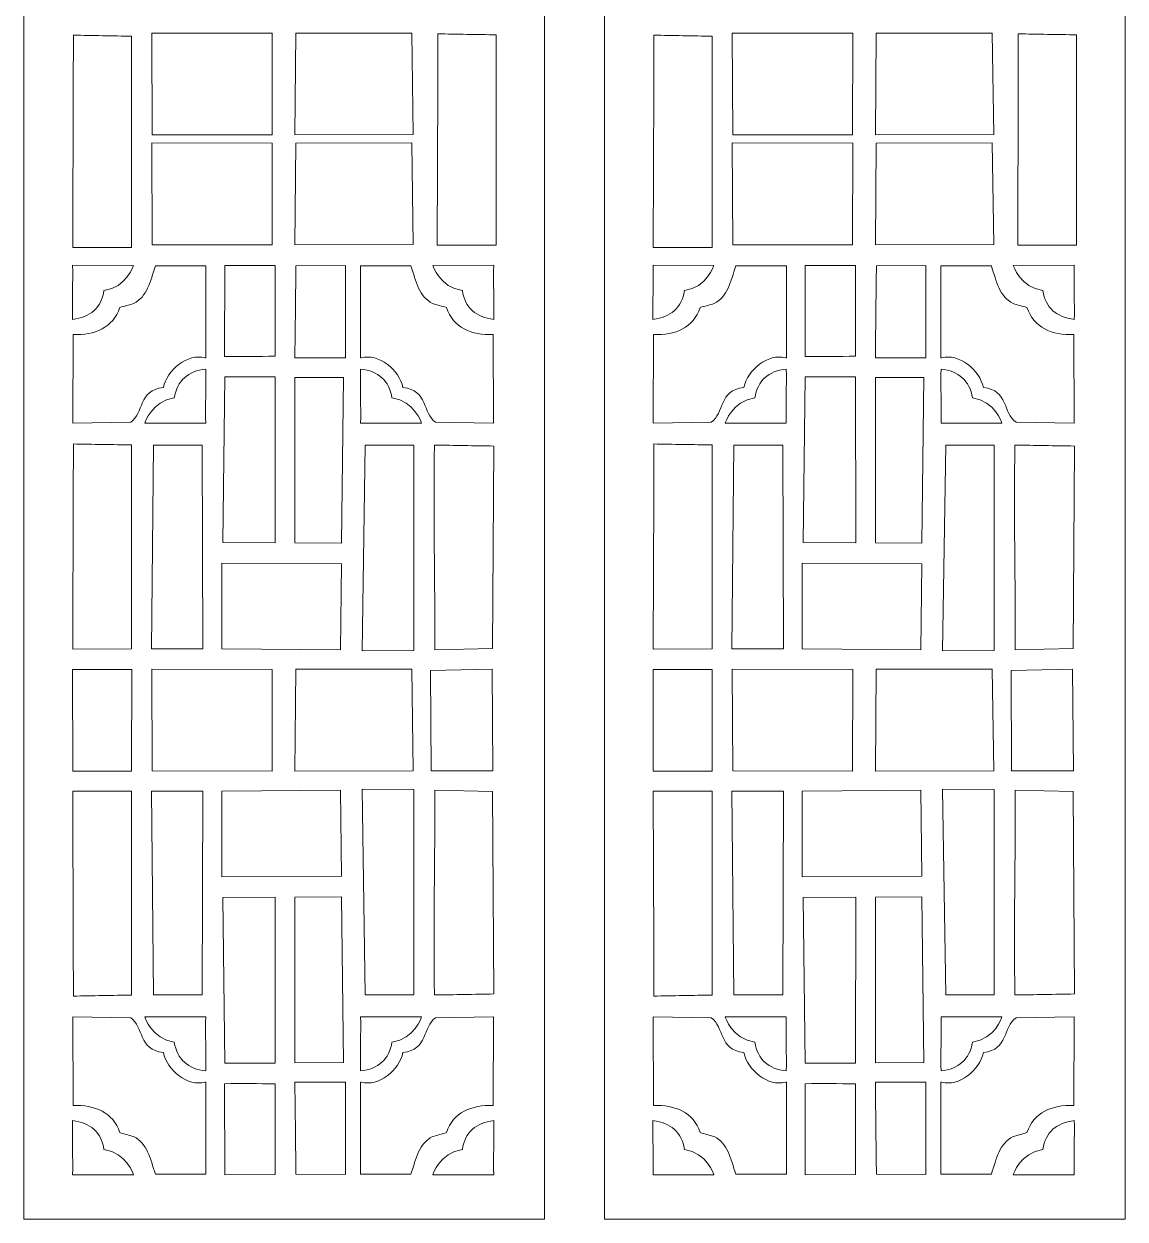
# Model space of a CAD drawing. Header units: centimetres. Extents: x -17.7 to -8, y -9.5 to 9.5.
# Drawn here: x -17.67 to -7.98, y -9.5 to 1.02 of the extents above; entities that cross this region are included whole.
import ezdxf

# ---------------------------------------------------------------- set-up
doc = ezdxf.new("R2010")
doc.units = ezdxf.units.CM
doc.header["$MEASUREMENT"] = 0
doc.layers.add('layer 1', color=7, linetype='Continuous')

msp = doc.modelspace()

# ---------------------------------------------------------------- linework, layer by layer
at = {"layer": 'layer 1', "color": 250, "lineweight": 20}
for points in [[(-17.67223, 9.5), (-17.67223, 9.5), (-13.08766, 9.5), (-13.08766, 9.5), (-13.08766, 9.5), (-13.08766, 9.5), (-13.08766, -9.5), (-13.08766, -9.5), (-13.08766, -9.5), (-13.08766, -9.5), (-17.67223, -9.5), (-17.67223, -9.5), (-17.67223, -9.5), (-17.67223, -9.5), (-17.67223, 9.5), (-17.67223, 9.5)], [(-12.56172, 9.5), (-12.56172, 9.5), (-7.97715, 9.5), (-7.97715, 9.5), (-7.97715, 9.5), (-7.97715, 9.5), (-7.97715, -9.5), (-7.97715, -9.5), (-7.97715, -9.5), (-7.97715, -9.5), (-12.56172, -9.5), (-12.56172, -9.5), (-12.56172, -9.5), (-12.56172, -9.5), (-12.56172, 9.5), (-12.56172, 9.5)]]:
    msp.add_open_spline(points, degree=3, knots=[0, 0, 0, 0, 0.2, 0.2, 0.2, 0.2, 0.4, 0.4, 0.4, 0.4, 0.6, 0.6, 0.6, 0.6, 1, 1, 1, 1], dxfattribs=at)
at = {"layer": 'layer 1', "color": 7, "lineweight": 9}
for points, knots in [([(-17.24194, -0.94616), (-17.24194, -0.94616), (-17.23759, 0.46164), (-17.23759, 0.46164), (-17.23759, 0.46164), (-17.23759, 0.46164), (-17.23673, 0.92267), (-17.23673, 0.92267), (-17.23673, 0.92267), (-17.07409, 0.91966), (-16.88614, 0.91661), (-16.72349, 0.91361), (-16.72349, 0.91361), (-16.72349, 0.91361), (-16.72349, -0.94577), (-16.72349, -0.94577), (-16.72349, -0.94577), (-16.72349, -0.94577), (-17.24194, -0.94616), (-17.24194, -0.94616)], [0, 0, 0, 0, 0.16666667, 0.16666667, 0.16666667, 0.16666667, 0.33333333, 0.33333333, 0.33333333, 0.33333333, 0.5, 0.5, 0.5, 0.5, 0.66666667, 0.66666667, 0.66666667, 0.66666667, 1, 1, 1, 1]), ([(-16.54615, 0.94173), (-16.54615, 0.94173), (-16.54197, 0.04614), (-16.54197, 0.04614), (-16.54197, 0.04614), (-16.54197, 0.04614), (-15.48734, 0.04538), (-15.48734, 0.04538), (-15.48734, 0.04538), (-15.48734, 0.04538), (-15.48616, 0.94047), (-15.48616, 0.94047), (-15.48616, 0.94047), (-15.48616, 0.94047), (-16.54615, 0.94173), (-16.54615, 0.94173)], [0, 0, 0, 0, 0.2, 0.2, 0.2, 0.2, 0.4, 0.4, 0.4, 0.4, 0.6, 0.6, 0.6, 0.6, 1, 1, 1, 1]), ([(-15.27891, 0.94093), (-15.27891, 0.94093), (-15.28568, 0.0454), (-15.28568, 0.0454), (-15.28568, 0.0454), (-15.28568, 0.0454), (-14.24364, 0.04739), (-14.24364, 0.04739), (-14.24364, 0.04739), (-14.24364, 0.04739), (-14.25692, 0.94175), (-14.25692, 0.94175), (-14.25692, 0.94175), (-14.25692, 0.94175), (-15.27891, 0.94093), (-15.27891, 0.94093)], [0, 0, 0, 0, 0.2, 0.2, 0.2, 0.2, 0.4, 0.4, 0.4, 0.4, 0.6, 0.6, 0.6, 0.6, 1, 1, 1, 1]), ([(-14.03299, -0.92557), (-14.03299, -0.92557), (-14.02864, 0.4757), (-14.02864, 0.4757), (-14.02864, 0.4757), (-14.02864, 0.4757), (-14.02778, 0.93459), (-14.02778, 0.93459), (-14.02778, 0.93459), (-13.86514, 0.93159), (-13.67719, 0.92856), (-13.51454, 0.92557), (-13.51454, 0.92557), (-13.51454, 0.92557), (-13.51454, -0.92519), (-13.51454, -0.92519), (-13.51454, -0.92519), (-13.51454, -0.92519), (-14.03299, -0.92557), (-14.03299, -0.92557)], [0, 0, 0, 0, 0.16666667, 0.16666667, 0.16666667, 0.16666667, 0.33333333, 0.33333333, 0.33333333, 0.33333333, 0.5, 0.5, 0.5, 0.5, 0.66666667, 0.66666667, 0.66666667, 0.66666667, 1, 1, 1, 1]), ([(-16.54615, -0.02646), (-16.54615, -0.02646), (-16.54197, -0.92205), (-16.54197, -0.92205), (-16.54197, -0.92205), (-16.54197, -0.92205), (-15.48734, -0.92281), (-15.48734, -0.92281), (-15.48734, -0.92281), (-15.48734, -0.92281), (-15.48616, -0.02771), (-15.48616, -0.02771), (-15.48616, -0.02771), (-15.48616, -0.02771), (-16.54615, -0.02646), (-16.54615, -0.02646)], [0, 0, 0, 0, 0.2, 0.2, 0.2, 0.2, 0.4, 0.4, 0.4, 0.4, 0.6, 0.6, 0.6, 0.6, 1, 1, 1, 1]), ([(-15.27891, -0.02726), (-15.27891, -0.02726), (-15.28568, -0.92279), (-15.28568, -0.92279), (-15.28568, -0.92279), (-15.28568, -0.92279), (-14.24364, -0.92079), (-14.24364, -0.92079), (-14.24364, -0.92079), (-14.24364, -0.92079), (-14.25692, -0.02643), (-14.25692, -0.02643), (-14.25692, -0.02643), (-14.25692, -0.02643), (-15.27891, -0.02726), (-15.27891, -0.02726)], [0, 0, 0, 0, 0.2, 0.2, 0.2, 0.2, 0.4, 0.4, 0.4, 0.4, 0.6, 0.6, 0.6, 0.6, 1, 1, 1, 1]), ([(-17.24412, -1.57975), (-17.24851, -1.45569), (-17.23926, -1.22704), (-17.24371, -1.10223), (-17.24371, -1.10223), (-17.24371, -1.10223), (-16.70725, -1.10347), (-16.70725, -1.10347), (-16.70725, -1.10347), (-16.70725, -1.10347), (-16.76883, -1.29829), (-16.96748, -1.32643), (-16.96748, -1.32643), (-16.99062, -1.47741), (-17.08953, -1.56221), (-17.24412, -1.57975)], [0, 0, 0, 0, 0.2, 0.2, 0.2, 0.2, 0.4, 0.4, 0.4, 0.4, 0.6, 0.6, 0.6, 0.6, 1, 1, 1, 1]), ([(-17.24237, -2.49416), (-17.24237, -2.49416), (-17.23949, -1.71332), (-17.23949, -1.71332), (-17.23949, -1.71332), (-17.04856, -1.71927), (-16.88758, -1.65323), (-16.82806, -1.47456), (-16.82806, -1.47456), (-16.7874, -1.46293), (-16.74672, -1.45132), (-16.70606, -1.43971), (-16.70606, -1.43971), (-16.58644, -1.38153), (-16.56062, -1.24478), (-16.51436, -1.10859), (-16.51436, -1.10859), (-16.36623, -1.10859), (-16.21808, -1.10859), (-16.06997, -1.10859), (-16.06997, -1.10859), (-16.06997, -1.37869), (-16.06997, -1.64886), (-16.06997, -1.91895), (-16.06997, -1.91895), (-16.07288, -1.91895), (-16.07578, -1.91895), (-16.07868, -1.91895), (-16.07868, -1.91895), (-16.22743, -1.8744), (-16.41326, -2.02282), (-16.44465, -2.18036), (-16.44465, -2.18036), (-16.667, -2.19979), (-16.61419, -2.40557), (-16.7322, -2.48535), (-16.7322, -2.48535), (-16.7322, -2.48535), (-17.24237, -2.49416), (-17.24237, -2.49416)], [0, 0, 0, 0, 0.09090909, 0.09090909, 0.09090909, 0.09090909, 0.18181818, 0.18181818, 0.18181818, 0.18181818, 0.27272727, 0.27272727, 0.27272727, 0.27272727, 0.36363636, 0.36363636, 0.36363636, 0.36363636, 0.45454545, 0.45454545, 0.45454545, 0.45454545, 0.54545455, 0.54545455, 0.54545455, 0.54545455, 0.63636364, 0.63636364, 0.63636364, 0.63636364, 0.72727273, 0.72727273, 0.72727273, 0.72727273, 0.81818182, 0.81818182, 0.81818182, 0.81818182, 1, 1, 1, 1]), ([(-15.90564, -1.90464), (-15.90564, -1.90464), (-15.90443, -1.10365), (-15.90443, -1.10365), (-15.90443, -1.10365), (-15.90443, -1.10365), (-15.46004, -1.10427), (-15.46004, -1.10427), (-15.46004, -1.10427), (-15.46004, -1.10427), (-15.46004, -1.90415), (-15.46004, -1.90415), (-15.46004, -1.90415), (-15.61043, -1.90415), (-15.75523, -1.90973), (-15.90564, -1.90464)], [0, 0, 0, 0, 0.2, 0.2, 0.2, 0.2, 0.4, 0.4, 0.4, 0.4, 0.6, 0.6, 0.6, 0.6, 1, 1, 1, 1]), ([(-15.28576, -1.91895), (-15.28576, -1.88992), (-15.28576, -1.86087), (-15.28576, -1.83183), (-15.28576, -1.83183), (-15.28286, -1.59076), (-15.27996, -1.34964), (-15.27703, -1.10859), (-15.27703, -1.10859), (-15.27703, -1.10859), (-14.84135, -1.10429), (-14.84135, -1.10429), (-14.84135, -1.10429), (-14.84135, -1.36568), (-14.84135, -1.65757), (-14.84135, -1.91895), (-14.84135, -1.91895), (-14.84135, -1.91895), (-15.28576, -1.91895), (-15.28576, -1.91895)], [0, 0, 0, 0, 0.16666667, 0.16666667, 0.16666667, 0.16666667, 0.33333333, 0.33333333, 0.33333333, 0.33333333, 0.5, 0.5, 0.5, 0.5, 0.66666667, 0.66666667, 0.66666667, 0.66666667, 1, 1, 1, 1]), ([(-13.53725, -2.49416), (-13.53725, -2.49416), (-13.54014, -1.71332), (-13.54014, -1.71332), (-13.54014, -1.71332), (-13.73107, -1.71927), (-13.89204, -1.65323), (-13.95156, -1.47456), (-13.95156, -1.47456), (-13.99222, -1.46293), (-14.03291, -1.45132), (-14.07357, -1.43971), (-14.07357, -1.43971), (-14.19318, -1.38153), (-14.219, -1.24478), (-14.26526, -1.10859), (-14.26526, -1.10859), (-14.41339, -1.10859), (-14.56154, -1.10859), (-14.70965, -1.10859), (-14.70965, -1.10859), (-14.70965, -1.37869), (-14.70965, -1.64886), (-14.70965, -1.91895), (-14.70965, -1.91895), (-14.70675, -1.91895), (-14.70384, -1.91895), (-14.70094, -1.91895), (-14.70094, -1.91895), (-14.55219, -1.8744), (-14.36637, -2.02282), (-14.33497, -2.18036), (-14.33497, -2.18036), (-14.11262, -2.19979), (-14.16543, -2.40557), (-14.04742, -2.48535), (-14.04742, -2.48535), (-14.04742, -2.48535), (-13.53725, -2.49416), (-13.53725, -2.49416)], [0, 0, 0, 0, 0.09090909, 0.09090909, 0.09090909, 0.09090909, 0.18181818, 0.18181818, 0.18181818, 0.18181818, 0.27272727, 0.27272727, 0.27272727, 0.27272727, 0.36363636, 0.36363636, 0.36363636, 0.36363636, 0.45454545, 0.45454545, 0.45454545, 0.45454545, 0.54545455, 0.54545455, 0.54545455, 0.54545455, 0.63636364, 0.63636364, 0.63636364, 0.63636364, 0.72727273, 0.72727273, 0.72727273, 0.72727273, 0.81818182, 0.81818182, 0.81818182, 0.81818182, 1, 1, 1, 1]), ([(-13.5355, -1.57975), (-13.53112, -1.45569), (-13.54036, -1.22704), (-13.53592, -1.10223), (-13.53592, -1.10223), (-13.53592, -1.10223), (-14.07237, -1.10347), (-14.07237, -1.10347), (-14.07237, -1.10347), (-14.07237, -1.10347), (-14.0108, -1.29829), (-13.81214, -1.32643), (-13.81214, -1.32643), (-13.789, -1.47741), (-13.6901, -1.56221), (-13.5355, -1.57975)], [0, 0, 0, 0, 0.2, 0.2, 0.2, 0.2, 0.4, 0.4, 0.4, 0.4, 0.6, 0.6, 0.6, 0.6, 1, 1, 1, 1]), ([(-16.07119, -2.01664), (-16.0668, -2.14071), (-16.07605, -2.36935), (-16.0716, -2.49416), (-16.0716, -2.49416), (-16.0716, -2.49416), (-16.60806, -2.49292), (-16.60806, -2.49292), (-16.60806, -2.49292), (-16.60806, -2.49292), (-16.54648, -2.2981), (-16.34783, -2.26996), (-16.34783, -2.26996), (-16.32469, -2.11898), (-16.22578, -2.03418), (-16.07119, -2.01664)], [0, 0, 0, 0, 0.2, 0.2, 0.2, 0.2, 0.4, 0.4, 0.4, 0.4, 0.6, 0.6, 0.6, 0.6, 1, 1, 1, 1]), ([(-15.45975, -3.54607), (-15.45975, -3.54607), (-15.92182, -3.54364), (-15.92182, -3.54364), (-15.92182, -3.54364), (-15.92182, -3.54364), (-15.90463, -2.08446), (-15.90463, -2.08446), (-15.90463, -2.08446), (-15.90463, -2.08446), (-15.46004, -2.08452), (-15.46004, -2.08452), (-15.46004, -2.08452), (-15.46004, -2.08452), (-15.45975, -3.54607), (-15.45975, -3.54607)], [0, 0, 0, 0, 0.2, 0.2, 0.2, 0.2, 0.4, 0.4, 0.4, 0.4, 0.6, 0.6, 0.6, 0.6, 1, 1, 1, 1]), ([(-14.87621, -3.54842), (-14.87621, -3.54842), (-15.28588, -3.54601), (-15.28588, -3.54601), (-15.28588, -3.54601), (-15.28588, -3.54601), (-15.28636, -2.08965), (-15.28636, -2.08965), (-15.28636, -2.08965), (-15.28636, -2.08965), (-14.85867, -2.09084), (-14.85867, -2.09084), (-14.85867, -2.09084), (-14.85867, -2.09084), (-14.87621, -3.54842), (-14.87621, -3.54842)], [0, 0, 0, 0, 0.2, 0.2, 0.2, 0.2, 0.4, 0.4, 0.4, 0.4, 0.6, 0.6, 0.6, 0.6, 1, 1, 1, 1]), ([(-14.70844, -2.01664), (-14.71282, -2.14071), (-14.70358, -2.36935), (-14.70802, -2.49416), (-14.70802, -2.49416), (-14.70802, -2.49416), (-14.17157, -2.49292), (-14.17157, -2.49292), (-14.17157, -2.49292), (-14.17157, -2.49292), (-14.23314, -2.2981), (-14.4318, -2.26996), (-14.4318, -2.26996), (-14.45494, -2.11898), (-14.55384, -2.03418), (-14.70844, -2.01664)], [0, 0, 0, 0, 0.2, 0.2, 0.2, 0.2, 0.4, 0.4, 0.4, 0.4, 0.6, 0.6, 0.6, 0.6, 1, 1, 1, 1]), ([(-17.24194, -4.48115), (-17.24194, -4.48115), (-17.23759, -3.12145), (-17.23759, -3.12145), (-17.23759, -3.12145), (-17.23759, -3.12145), (-17.23673, -2.67617), (-17.23673, -2.67617), (-17.23673, -2.67617), (-17.07409, -2.67908), (-16.88614, -2.68202), (-16.72349, -2.68492), (-16.72349, -2.68492), (-16.72349, -2.68492), (-16.72349, -4.48078), (-16.72349, -4.48078), (-16.72349, -4.48078), (-16.72349, -4.48078), (-17.24194, -4.48115), (-17.24194, -4.48115)], [0, 0, 0, 0, 0.16666667, 0.16666667, 0.16666667, 0.16666667, 0.33333333, 0.33333333, 0.33333333, 0.33333333, 0.5, 0.5, 0.5, 0.5, 0.66666667, 0.66666667, 0.66666667, 0.66666667, 1, 1, 1, 1]), ([(-16.54922, -4.47877), (-16.54922, -4.47877), (-16.53135, -2.68618), (-16.53135, -2.68618), (-16.53135, -2.68618), (-16.53135, -2.68618), (-16.1024, -2.68651), (-16.1024, -2.68651), (-16.1024, -2.68651), (-16.1024, -2.68651), (-16.0961, -4.47899), (-16.0961, -4.47899), (-16.0961, -4.47899), (-16.0961, -4.47899), (-16.54922, -4.47877), (-16.54922, -4.47877)], [0, 0, 0, 0, 0.2, 0.2, 0.2, 0.2, 0.4, 0.4, 0.4, 0.4, 0.6, 0.6, 0.6, 0.6, 1, 1, 1, 1]), ([(-14.69402, -4.49806), (-14.69402, -4.49806), (-14.66722, -2.68653), (-14.66722, -2.68653), (-14.66722, -2.68653), (-14.66722, -2.68653), (-14.2401, -2.68777), (-14.2401, -2.68777), (-14.2401, -2.68777), (-14.2401, -2.68777), (-14.2401, -4.49542), (-14.2401, -4.49542), (-14.2401, -4.49542), (-14.2401, -4.49542), (-14.69402, -4.49806), (-14.69402, -4.49806)], [0, 0, 0, 0, 0.2, 0.2, 0.2, 0.2, 0.4, 0.4, 0.4, 0.4, 0.6, 0.6, 0.6, 0.6, 1, 1, 1, 1]), ([(-14.05545, -4.48912), (-14.05162, -3.88779), (-14.06867, -3.287), (-14.05712, -2.68577), (-14.05712, -2.68577), (-13.88286, -2.68867), (-13.70857, -2.69157), (-13.53429, -2.69448), (-13.53429, -2.69448), (-13.53429, -2.69448), (-13.54559, -4.47693), (-13.54559, -4.47693), (-13.54559, -4.47693), (-13.54559, -4.47693), (-14.05545, -4.48912), (-14.05545, -4.48912)], [0, 0, 0, 0, 0.2, 0.2, 0.2, 0.2, 0.4, 0.4, 0.4, 0.4, 0.6, 0.6, 0.6, 0.6, 1, 1, 1, 1]), ([(-15.93055, -4.48078), (-15.93055, -4.48078), (-15.92973, -3.72476), (-15.92973, -3.72476), (-15.92973, -3.72476), (-15.92973, -3.72476), (-14.87621, -3.73141), (-14.87621, -3.73141), (-14.87621, -3.73141), (-14.87621, -3.73141), (-14.88481, -4.48871), (-14.88481, -4.48871), (-14.88481, -4.48871), (-14.88481, -4.48871), (-15.93055, -4.48078), (-15.93055, -4.48078)], [0, 0, 0, 0, 0.2, 0.2, 0.2, 0.2, 0.4, 0.4, 0.4, 0.4, 0.6, 0.6, 0.6, 0.6, 1, 1, 1, 1]), ([(-16.72374, -5.55761), (-16.72374, -5.55761), (-16.72284, -4.66014), (-16.72284, -4.66014), (-16.72284, -4.66014), (-16.72284, -4.66014), (-17.24303, -4.66014), (-17.24303, -4.66014), (-17.24303, -4.66014), (-17.24303, -4.66014), (-17.24149, -5.55765), (-17.24149, -5.55765), (-17.24149, -5.55765), (-17.24149, -5.55765), (-16.72374, -5.55761), (-16.72374, -5.55761)], [0, 0, 0, 0, 0.2, 0.2, 0.2, 0.2, 0.4, 0.4, 0.4, 0.4, 0.6, 0.6, 0.6, 0.6, 1, 1, 1, 1]), ([(-16.54615, -4.6593), (-16.54615, -4.6593), (-16.54197, -5.55489), (-16.54197, -5.55489), (-16.54197, -5.55489), (-16.54197, -5.55489), (-15.48734, -5.55565), (-15.48734, -5.55565), (-15.48734, -5.55565), (-15.48734, -5.55565), (-15.48616, -4.66056), (-15.48616, -4.66056), (-15.48616, -4.66056), (-15.48616, -4.66056), (-16.54615, -4.6593), (-16.54615, -4.6593)], [0, 0, 0, 0, 0.2, 0.2, 0.2, 0.2, 0.4, 0.4, 0.4, 0.4, 0.6, 0.6, 0.6, 0.6, 1, 1, 1, 1]), ([(-15.27891, -4.6601), (-15.27891, -4.6601), (-15.28568, -5.55563), (-15.28568, -5.55563), (-15.28568, -5.55563), (-15.28568, -5.55563), (-14.24364, -5.55364), (-14.24364, -5.55364), (-14.24364, -5.55364), (-14.24364, -5.55364), (-14.25692, -4.65928), (-14.25692, -4.65928), (-14.25692, -4.65928), (-14.25692, -4.65928), (-15.27891, -4.6601), (-15.27891, -4.6601)], [0, 0, 0, 0, 0.2, 0.2, 0.2, 0.2, 0.4, 0.4, 0.4, 0.4, 0.6, 0.6, 0.6, 0.6, 1, 1, 1, 1]), ([(-14.09177, -4.66941), (-14.09177, -4.66941), (-14.08753, -5.55318), (-14.08753, -5.55318), (-14.08753, -5.55318), (-14.08753, -5.55318), (-13.54308, -5.55436), (-13.54308, -5.55436), (-13.54308, -5.55436), (-13.54308, -5.55436), (-13.5502, -4.65926), (-13.5502, -4.65926), (-13.5502, -4.65926), (-13.5502, -4.65926), (-14.09177, -4.66941), (-14.09177, -4.66941)], [0, 0, 0, 0, 0.2, 0.2, 0.2, 0.2, 0.4, 0.4, 0.4, 0.4, 0.6, 0.6, 0.6, 0.6, 1, 1, 1, 1]), ([(-17.24194, -5.73156), (-17.24194, -5.73156), (-17.23759, -7.09126), (-17.23759, -7.09126), (-17.23759, -7.09126), (-17.23759, -7.09126), (-17.23673, -7.53654), (-17.23673, -7.53654), (-17.23673, -7.53654), (-17.07409, -7.53363), (-16.88614, -7.53069), (-16.72349, -7.52779), (-16.72349, -7.52779), (-16.72349, -7.52779), (-16.72349, -5.73193), (-16.72349, -5.73193), (-16.72349, -5.73193), (-16.72349, -5.73193), (-17.24194, -5.73156), (-17.24194, -5.73156)], [0, 0, 0, 0, 0.16666667, 0.16666667, 0.16666667, 0.16666667, 0.33333333, 0.33333333, 0.33333333, 0.33333333, 0.5, 0.5, 0.5, 0.5, 0.66666667, 0.66666667, 0.66666667, 0.66666667, 1, 1, 1, 1]), ([(-16.54922, -5.73395), (-16.54922, -5.73395), (-16.53135, -7.52653), (-16.53135, -7.52653), (-16.53135, -7.52653), (-16.53135, -7.52653), (-16.1024, -7.5262), (-16.1024, -7.5262), (-16.1024, -7.5262), (-16.1024, -7.5262), (-16.0961, -5.73372), (-16.0961, -5.73372), (-16.0961, -5.73372), (-16.0961, -5.73372), (-16.54922, -5.73395), (-16.54922, -5.73395)], [0, 0, 0, 0, 0.2, 0.2, 0.2, 0.2, 0.4, 0.4, 0.4, 0.4, 0.6, 0.6, 0.6, 0.6, 1, 1, 1, 1]), ([(-15.93055, -5.73193), (-15.93055, -5.73193), (-15.92973, -6.48795), (-15.92973, -6.48795), (-15.92973, -6.48795), (-15.92973, -6.48795), (-14.87621, -6.48131), (-14.87621, -6.48131), (-14.87621, -6.48131), (-14.87621, -6.48131), (-14.88481, -5.724), (-14.88481, -5.724), (-14.88481, -5.724), (-14.88481, -5.724), (-15.93055, -5.73193), (-15.93055, -5.73193)], [0, 0, 0, 0, 0.2, 0.2, 0.2, 0.2, 0.4, 0.4, 0.4, 0.4, 0.6, 0.6, 0.6, 0.6, 1, 1, 1, 1]), ([(-14.69402, -5.71465), (-14.69402, -5.71465), (-14.66722, -7.52618), (-14.66722, -7.52618), (-14.66722, -7.52618), (-14.66722, -7.52618), (-14.2401, -7.52494), (-14.2401, -7.52494), (-14.2401, -7.52494), (-14.2401, -7.52494), (-14.2401, -5.71729), (-14.2401, -5.71729), (-14.2401, -5.71729), (-14.2401, -5.71729), (-14.69402, -5.71465), (-14.69402, -5.71465)], [0, 0, 0, 0, 0.2, 0.2, 0.2, 0.2, 0.4, 0.4, 0.4, 0.4, 0.6, 0.6, 0.6, 0.6, 1, 1, 1, 1]), ([(-14.05545, -5.72359), (-14.05162, -6.32492), (-14.06867, -6.92571), (-14.05712, -7.52694), (-14.05712, -7.52694), (-13.88286, -7.52404), (-13.70857, -7.52114), (-13.53429, -7.51823), (-13.53429, -7.51823), (-13.53429, -7.51823), (-13.54559, -5.73578), (-13.54559, -5.73578), (-13.54559, -5.73578), (-13.54559, -5.73578), (-14.05545, -5.72359), (-14.05545, -5.72359)], [0, 0, 0, 0, 0.2, 0.2, 0.2, 0.2, 0.4, 0.4, 0.4, 0.4, 0.6, 0.6, 0.6, 0.6, 1, 1, 1, 1]), ([(-15.45975, -6.66664), (-15.45975, -6.66664), (-15.92182, -6.66907), (-15.92182, -6.66907), (-15.92182, -6.66907), (-15.92182, -6.66907), (-15.90463, -8.12825), (-15.90463, -8.12825), (-15.90463, -8.12825), (-15.90463, -8.12825), (-15.46004, -8.12819), (-15.46004, -8.12819), (-15.46004, -8.12819), (-15.46004, -8.12819), (-15.45975, -6.66664), (-15.45975, -6.66664)], [0, 0, 0, 0, 0.2, 0.2, 0.2, 0.2, 0.4, 0.4, 0.4, 0.4, 0.6, 0.6, 0.6, 0.6, 1, 1, 1, 1]), ([(-14.87621, -6.66429), (-14.87621, -6.66429), (-15.28588, -6.6667), (-15.28588, -6.6667), (-15.28588, -6.6667), (-15.28588, -6.6667), (-15.28636, -8.12306), (-15.28636, -8.12306), (-15.28636, -8.12306), (-15.28636, -8.12306), (-14.85867, -8.12187), (-14.85867, -8.12187), (-14.85867, -8.12187), (-14.85867, -8.12187), (-14.87621, -6.66429), (-14.87621, -6.66429)], [0, 0, 0, 0, 0.2, 0.2, 0.2, 0.2, 0.4, 0.4, 0.4, 0.4, 0.6, 0.6, 0.6, 0.6, 1, 1, 1, 1]), ([(-17.24237, -7.71855), (-17.24237, -7.71855), (-17.23949, -8.49939), (-17.23949, -8.49939), (-17.23949, -8.49939), (-17.04856, -8.49344), (-16.88758, -8.55948), (-16.82806, -8.73815), (-16.82806, -8.73815), (-16.7874, -8.74978), (-16.74672, -8.76139), (-16.70606, -8.773), (-16.70606, -8.773), (-16.58644, -8.83118), (-16.56062, -8.96793), (-16.51436, -9.10412), (-16.51436, -9.10412), (-16.36623, -9.10412), (-16.21808, -9.10412), (-16.06997, -9.10412), (-16.06997, -9.10412), (-16.06997, -8.83402), (-16.06997, -8.56385), (-16.06997, -8.29376), (-16.06997, -8.29376), (-16.07288, -8.29376), (-16.07578, -8.29376), (-16.07868, -8.29376), (-16.07868, -8.29376), (-16.22743, -8.33831), (-16.41326, -8.18989), (-16.44465, -8.03235), (-16.44465, -8.03235), (-16.667, -8.01292), (-16.61419, -7.80714), (-16.7322, -7.72736), (-16.7322, -7.72736), (-16.7322, -7.72736), (-17.24237, -7.71855), (-17.24237, -7.71855)], [0, 0, 0, 0, 0.09090909, 0.09090909, 0.09090909, 0.09090909, 0.18181818, 0.18181818, 0.18181818, 0.18181818, 0.27272727, 0.27272727, 0.27272727, 0.27272727, 0.36363636, 0.36363636, 0.36363636, 0.36363636, 0.45454545, 0.45454545, 0.45454545, 0.45454545, 0.54545455, 0.54545455, 0.54545455, 0.54545455, 0.63636364, 0.63636364, 0.63636364, 0.63636364, 0.72727273, 0.72727273, 0.72727273, 0.72727273, 0.81818182, 0.81818182, 0.81818182, 0.81818182, 1, 1, 1, 1]), ([(-16.07119, -8.19607), (-16.0668, -8.07201), (-16.07605, -7.84336), (-16.0716, -7.71855), (-16.0716, -7.71855), (-16.0716, -7.71855), (-16.60806, -7.71979), (-16.60806, -7.71979), (-16.60806, -7.71979), (-16.60806, -7.71979), (-16.54648, -7.91461), (-16.34783, -7.94275), (-16.34783, -7.94275), (-16.32469, -8.09373), (-16.22578, -8.17853), (-16.07119, -8.19607)], [0, 0, 0, 0, 0.2, 0.2, 0.2, 0.2, 0.4, 0.4, 0.4, 0.4, 0.6, 0.6, 0.6, 0.6, 1, 1, 1, 1]), ([(-14.70844, -8.19607), (-14.71282, -8.07201), (-14.70358, -7.84336), (-14.70802, -7.71855), (-14.70802, -7.71855), (-14.70802, -7.71855), (-14.17157, -7.71979), (-14.17157, -7.71979), (-14.17157, -7.71979), (-14.17157, -7.71979), (-14.23314, -7.91461), (-14.4318, -7.94275), (-14.4318, -7.94275), (-14.45494, -8.09373), (-14.55384, -8.17853), (-14.70844, -8.19607)], [0, 0, 0, 0, 0.2, 0.2, 0.2, 0.2, 0.4, 0.4, 0.4, 0.4, 0.6, 0.6, 0.6, 0.6, 1, 1, 1, 1]), ([(-13.53725, -7.71855), (-13.53725, -7.71855), (-13.54014, -8.49939), (-13.54014, -8.49939), (-13.54014, -8.49939), (-13.73107, -8.49344), (-13.89204, -8.55948), (-13.95156, -8.73815), (-13.95156, -8.73815), (-13.99222, -8.74978), (-14.03291, -8.76139), (-14.07357, -8.773), (-14.07357, -8.773), (-14.19318, -8.83118), (-14.219, -8.96793), (-14.26526, -9.10412), (-14.26526, -9.10412), (-14.41339, -9.10412), (-14.56154, -9.10412), (-14.70965, -9.10412), (-14.70965, -9.10412), (-14.70965, -8.83402), (-14.70965, -8.56385), (-14.70965, -8.29376), (-14.70965, -8.29376), (-14.70675, -8.29376), (-14.70384, -8.29376), (-14.70094, -8.29376), (-14.70094, -8.29376), (-14.55219, -8.33831), (-14.36637, -8.18989), (-14.33497, -8.03235), (-14.33497, -8.03235), (-14.11262, -8.01292), (-14.16543, -7.80714), (-14.04742, -7.72736), (-14.04742, -7.72736), (-14.04742, -7.72736), (-13.53725, -7.71855), (-13.53725, -7.71855)], [0, 0, 0, 0, 0.09090909, 0.09090909, 0.09090909, 0.09090909, 0.18181818, 0.18181818, 0.18181818, 0.18181818, 0.27272727, 0.27272727, 0.27272727, 0.27272727, 0.36363636, 0.36363636, 0.36363636, 0.36363636, 0.45454545, 0.45454545, 0.45454545, 0.45454545, 0.54545455, 0.54545455, 0.54545455, 0.54545455, 0.63636364, 0.63636364, 0.63636364, 0.63636364, 0.72727273, 0.72727273, 0.72727273, 0.72727273, 0.81818182, 0.81818182, 0.81818182, 0.81818182, 1, 1, 1, 1]), ([(-15.90564, -8.30807), (-15.90564, -8.30807), (-15.90443, -9.10906), (-15.90443, -9.10906), (-15.90443, -9.10906), (-15.90443, -9.10906), (-15.46004, -9.10844), (-15.46004, -9.10844), (-15.46004, -9.10844), (-15.46004, -9.10844), (-15.46004, -8.30856), (-15.46004, -8.30856), (-15.46004, -8.30856), (-15.61043, -8.30856), (-15.75523, -8.30298), (-15.90564, -8.30807)], [0, 0, 0, 0, 0.2, 0.2, 0.2, 0.2, 0.4, 0.4, 0.4, 0.4, 0.6, 0.6, 0.6, 0.6, 1, 1, 1, 1]), ([(-15.28576, -8.29376), (-15.28576, -8.32279), (-15.28576, -8.35184), (-15.28576, -8.38089), (-15.28576, -8.38089), (-15.28286, -8.62195), (-15.27996, -8.86307), (-15.27703, -9.10412), (-15.27703, -9.10412), (-15.27703, -9.10412), (-14.84135, -9.10842), (-14.84135, -9.10842), (-14.84135, -9.10842), (-14.84135, -8.84704), (-14.84135, -8.55514), (-14.84135, -8.29376), (-14.84135, -8.29376), (-14.84135, -8.29376), (-15.28576, -8.29376), (-15.28576, -8.29376)], [0, 0, 0, 0, 0.16666667, 0.16666667, 0.16666667, 0.16666667, 0.33333333, 0.33333333, 0.33333333, 0.33333333, 0.5, 0.5, 0.5, 0.5, 0.66666667, 0.66666667, 0.66666667, 0.66666667, 1, 1, 1, 1]), ([(-17.24412, -8.63296), (-17.24851, -8.75703), (-17.23926, -8.98567), (-17.24371, -9.11048), (-17.24371, -9.11048), (-17.24371, -9.11048), (-16.70725, -9.10924), (-16.70725, -9.10924), (-16.70725, -9.10924), (-16.70725, -9.10924), (-16.76883, -8.91442), (-16.96748, -8.88628), (-16.96748, -8.88628), (-16.99062, -8.73531), (-17.08953, -8.6505), (-17.24412, -8.63296)], [0, 0, 0, 0, 0.2, 0.2, 0.2, 0.2, 0.4, 0.4, 0.4, 0.4, 0.6, 0.6, 0.6, 0.6, 1, 1, 1, 1]), ([(-13.5355, -8.63296), (-13.53112, -8.75703), (-13.54036, -8.98567), (-13.53592, -9.11048), (-13.53592, -9.11048), (-13.53592, -9.11048), (-14.07237, -9.10924), (-14.07237, -9.10924), (-14.07237, -9.10924), (-14.07237, -9.10924), (-14.0108, -8.91442), (-13.81214, -8.88628), (-13.81214, -8.88628), (-13.789, -8.73531), (-13.6901, -8.6505), (-13.5355, -8.63296)], [0, 0, 0, 0, 0.2, 0.2, 0.2, 0.2, 0.4, 0.4, 0.4, 0.4, 0.6, 0.6, 0.6, 0.6, 1, 1, 1, 1])]:
    msp.add_open_spline(points, degree=3, knots=knots, dxfattribs=at)
at = {"layer": 'layer 1', "color": 250, "lineweight": 9}
for points, knots in [([(-12.13143, -0.94616), (-12.13143, -0.94616), (-12.12708, 0.46164), (-12.12708, 0.46164), (-12.12708, 0.46164), (-12.12708, 0.46164), (-12.12622, 0.92267), (-12.12622, 0.92267), (-12.12622, 0.92267), (-11.96358, 0.91966), (-11.77563, 0.91661), (-11.61298, 0.91361), (-11.61298, 0.91361), (-11.61298, 0.91361), (-11.61298, -0.94577), (-11.61298, -0.94577), (-11.61298, -0.94577), (-11.61298, -0.94577), (-12.13143, -0.94616), (-12.13143, -0.94616)], [0, 0, 0, 0, 0.16666667, 0.16666667, 0.16666667, 0.16666667, 0.33333333, 0.33333333, 0.33333333, 0.33333333, 0.5, 0.5, 0.5, 0.5, 0.66666667, 0.66666667, 0.66666667, 0.66666667, 1, 1, 1, 1]), ([(-11.43564, 0.94173), (-11.43564, 0.94173), (-11.43146, 0.04614), (-11.43146, 0.04614), (-11.43146, 0.04614), (-11.43146, 0.04614), (-10.37683, 0.04538), (-10.37683, 0.04538), (-10.37683, 0.04538), (-10.37683, 0.04538), (-10.37565, 0.94047), (-10.37565, 0.94047), (-10.37565, 0.94047), (-10.37565, 0.94047), (-11.43564, 0.94173), (-11.43564, 0.94173)], [0, 0, 0, 0, 0.2, 0.2, 0.2, 0.2, 0.4, 0.4, 0.4, 0.4, 0.6, 0.6, 0.6, 0.6, 1, 1, 1, 1]), ([(-10.1684, 0.94093), (-10.1684, 0.94093), (-10.17517, 0.0454), (-10.17517, 0.0454), (-10.17517, 0.0454), (-10.17517, 0.0454), (-9.13313, 0.04739), (-9.13313, 0.04739), (-9.13313, 0.04739), (-9.13313, 0.04739), (-9.14641, 0.94175), (-9.14641, 0.94175), (-9.14641, 0.94175), (-9.14641, 0.94175), (-10.1684, 0.94093), (-10.1684, 0.94093)], [0, 0, 0, 0, 0.2, 0.2, 0.2, 0.2, 0.4, 0.4, 0.4, 0.4, 0.6, 0.6, 0.6, 0.6, 1, 1, 1, 1]), ([(-8.92248, -0.92557), (-8.92248, -0.92557), (-8.91813, 0.4757), (-8.91813, 0.4757), (-8.91813, 0.4757), (-8.91813, 0.4757), (-8.91727, 0.93459), (-8.91727, 0.93459), (-8.91727, 0.93459), (-8.75463, 0.93159), (-8.56668, 0.92856), (-8.40403, 0.92557), (-8.40403, 0.92557), (-8.40403, 0.92557), (-8.40403, -0.92519), (-8.40403, -0.92519), (-8.40403, -0.92519), (-8.40403, -0.92519), (-8.92248, -0.92557), (-8.92248, -0.92557)], [0, 0, 0, 0, 0.16666667, 0.16666667, 0.16666667, 0.16666667, 0.33333333, 0.33333333, 0.33333333, 0.33333333, 0.5, 0.5, 0.5, 0.5, 0.66666667, 0.66666667, 0.66666667, 0.66666667, 1, 1, 1, 1]), ([(-11.43564, -0.02646), (-11.43564, -0.02646), (-11.43146, -0.92205), (-11.43146, -0.92205), (-11.43146, -0.92205), (-11.43146, -0.92205), (-10.37683, -0.92281), (-10.37683, -0.92281), (-10.37683, -0.92281), (-10.37683, -0.92281), (-10.37565, -0.02771), (-10.37565, -0.02771), (-10.37565, -0.02771), (-10.37565, -0.02771), (-11.43564, -0.02646), (-11.43564, -0.02646)], [0, 0, 0, 0, 0.2, 0.2, 0.2, 0.2, 0.4, 0.4, 0.4, 0.4, 0.6, 0.6, 0.6, 0.6, 1, 1, 1, 1]), ([(-10.1684, -0.02726), (-10.1684, -0.02726), (-10.17517, -0.92279), (-10.17517, -0.92279), (-10.17517, -0.92279), (-10.17517, -0.92279), (-9.13313, -0.92079), (-9.13313, -0.92079), (-9.13313, -0.92079), (-9.13313, -0.92079), (-9.14641, -0.02643), (-9.14641, -0.02643), (-9.14641, -0.02643), (-9.14641, -0.02643), (-10.1684, -0.02726), (-10.1684, -0.02726)], [0, 0, 0, 0, 0.2, 0.2, 0.2, 0.2, 0.4, 0.4, 0.4, 0.4, 0.6, 0.6, 0.6, 0.6, 1, 1, 1, 1]), ([(-12.13361, -1.57975), (-12.138, -1.45569), (-12.12875, -1.22704), (-12.1332, -1.10223), (-12.1332, -1.10223), (-12.1332, -1.10223), (-11.59674, -1.10347), (-11.59674, -1.10347), (-11.59674, -1.10347), (-11.59674, -1.10347), (-11.65832, -1.29829), (-11.85697, -1.32643), (-11.85697, -1.32643), (-11.88011, -1.47741), (-11.97902, -1.56221), (-12.13361, -1.57975)], [0, 0, 0, 0, 0.2, 0.2, 0.2, 0.2, 0.4, 0.4, 0.4, 0.4, 0.6, 0.6, 0.6, 0.6, 1, 1, 1, 1]), ([(-12.13186, -2.49416), (-12.13186, -2.49416), (-12.12898, -1.71332), (-12.12898, -1.71332), (-12.12898, -1.71332), (-11.93805, -1.71927), (-11.77707, -1.65323), (-11.71755, -1.47456), (-11.71755, -1.47456), (-11.67689, -1.46293), (-11.63621, -1.45132), (-11.59555, -1.43971), (-11.59555, -1.43971), (-11.47593, -1.38153), (-11.45011, -1.24478), (-11.40385, -1.10859), (-11.40385, -1.10859), (-11.25572, -1.10859), (-11.10757, -1.10859), (-10.95946, -1.10859), (-10.95946, -1.10859), (-10.95946, -1.37869), (-10.95946, -1.64886), (-10.95946, -1.91895), (-10.95946, -1.91895), (-10.96237, -1.91895), (-10.96527, -1.91895), (-10.96817, -1.91895), (-10.96817, -1.91895), (-11.11692, -1.8744), (-11.30275, -2.02282), (-11.33414, -2.18036), (-11.33414, -2.18036), (-11.55649, -2.19979), (-11.50368, -2.40557), (-11.62169, -2.48535), (-11.62169, -2.48535), (-11.62169, -2.48535), (-12.13186, -2.49416), (-12.13186, -2.49416)], [0, 0, 0, 0, 0.09090909, 0.09090909, 0.09090909, 0.09090909, 0.18181818, 0.18181818, 0.18181818, 0.18181818, 0.27272727, 0.27272727, 0.27272727, 0.27272727, 0.36363636, 0.36363636, 0.36363636, 0.36363636, 0.45454545, 0.45454545, 0.45454545, 0.45454545, 0.54545455, 0.54545455, 0.54545455, 0.54545455, 0.63636364, 0.63636364, 0.63636364, 0.63636364, 0.72727273, 0.72727273, 0.72727273, 0.72727273, 0.81818182, 0.81818182, 0.81818182, 0.81818182, 1, 1, 1, 1]), ([(-10.79513, -1.90464), (-10.79513, -1.90464), (-10.79392, -1.10365), (-10.79392, -1.10365), (-10.79392, -1.10365), (-10.79392, -1.10365), (-10.34953, -1.10427), (-10.34953, -1.10427), (-10.34953, -1.10427), (-10.34953, -1.10427), (-10.34953, -1.90415), (-10.34953, -1.90415), (-10.34953, -1.90415), (-10.49992, -1.90415), (-10.64472, -1.90973), (-10.79513, -1.90464)], [0, 0, 0, 0, 0.2, 0.2, 0.2, 0.2, 0.4, 0.4, 0.4, 0.4, 0.6, 0.6, 0.6, 0.6, 1, 1, 1, 1]), ([(-10.17525, -1.91895), (-10.17525, -1.88992), (-10.17525, -1.86087), (-10.17525, -1.83183), (-10.17525, -1.83183), (-10.17235, -1.59076), (-10.16945, -1.34964), (-10.16652, -1.10859), (-10.16652, -1.10859), (-10.16652, -1.10859), (-9.73084, -1.10429), (-9.73084, -1.10429), (-9.73084, -1.10429), (-9.73084, -1.36568), (-9.73084, -1.65757), (-9.73084, -1.91895), (-9.73084, -1.91895), (-9.73084, -1.91895), (-10.17525, -1.91895), (-10.17525, -1.91895)], [0, 0, 0, 0, 0.16666667, 0.16666667, 0.16666667, 0.16666667, 0.33333333, 0.33333333, 0.33333333, 0.33333333, 0.5, 0.5, 0.5, 0.5, 0.66666667, 0.66666667, 0.66666667, 0.66666667, 1, 1, 1, 1]), ([(-8.42674, -2.49416), (-8.42674, -2.49416), (-8.42963, -1.71332), (-8.42963, -1.71332), (-8.42963, -1.71332), (-8.62056, -1.71927), (-8.78153, -1.65323), (-8.84105, -1.47456), (-8.84105, -1.47456), (-8.88171, -1.46293), (-8.9224, -1.45132), (-8.96306, -1.43971), (-8.96306, -1.43971), (-9.08267, -1.38153), (-9.10849, -1.24478), (-9.15475, -1.10859), (-9.15475, -1.10859), (-9.30288, -1.10859), (-9.45103, -1.10859), (-9.59914, -1.10859), (-9.59914, -1.10859), (-9.59914, -1.37869), (-9.59914, -1.64886), (-9.59914, -1.91895), (-9.59914, -1.91895), (-9.59624, -1.91895), (-9.59333, -1.91895), (-9.59043, -1.91895), (-9.59043, -1.91895), (-9.44168, -1.8744), (-9.25586, -2.02282), (-9.22446, -2.18036), (-9.22446, -2.18036), (-9.00211, -2.19979), (-9.05492, -2.40557), (-8.93691, -2.48535), (-8.93691, -2.48535), (-8.93691, -2.48535), (-8.42674, -2.49416), (-8.42674, -2.49416)], [0, 0, 0, 0, 0.09090909, 0.09090909, 0.09090909, 0.09090909, 0.18181818, 0.18181818, 0.18181818, 0.18181818, 0.27272727, 0.27272727, 0.27272727, 0.27272727, 0.36363636, 0.36363636, 0.36363636, 0.36363636, 0.45454545, 0.45454545, 0.45454545, 0.45454545, 0.54545455, 0.54545455, 0.54545455, 0.54545455, 0.63636364, 0.63636364, 0.63636364, 0.63636364, 0.72727273, 0.72727273, 0.72727273, 0.72727273, 0.81818182, 0.81818182, 0.81818182, 0.81818182, 1, 1, 1, 1]), ([(-8.42499, -1.57975), (-8.42061, -1.45569), (-8.42985, -1.22704), (-8.42541, -1.10223), (-8.42541, -1.10223), (-8.42541, -1.10223), (-8.96186, -1.10347), (-8.96186, -1.10347), (-8.96186, -1.10347), (-8.96186, -1.10347), (-8.90029, -1.29829), (-8.70163, -1.32643), (-8.70163, -1.32643), (-8.67849, -1.47741), (-8.57959, -1.56221), (-8.42499, -1.57975)], [0, 0, 0, 0, 0.2, 0.2, 0.2, 0.2, 0.4, 0.4, 0.4, 0.4, 0.6, 0.6, 0.6, 0.6, 1, 1, 1, 1]), ([(-10.96068, -2.01664), (-10.95629, -2.14071), (-10.96554, -2.36935), (-10.96109, -2.49416), (-10.96109, -2.49416), (-10.96109, -2.49416), (-11.49755, -2.49292), (-11.49755, -2.49292), (-11.49755, -2.49292), (-11.49755, -2.49292), (-11.43597, -2.2981), (-11.23732, -2.26996), (-11.23732, -2.26996), (-11.21418, -2.11898), (-11.11527, -2.03418), (-10.96068, -2.01664)], [0, 0, 0, 0, 0.2, 0.2, 0.2, 0.2, 0.4, 0.4, 0.4, 0.4, 0.6, 0.6, 0.6, 0.6, 1, 1, 1, 1]), ([(-10.34924, -3.54607), (-10.34924, -3.54607), (-10.81131, -3.54364), (-10.81131, -3.54364), (-10.81131, -3.54364), (-10.81131, -3.54364), (-10.79412, -2.08446), (-10.79412, -2.08446), (-10.79412, -2.08446), (-10.79412, -2.08446), (-10.34953, -2.08452), (-10.34953, -2.08452), (-10.34953, -2.08452), (-10.34953, -2.08452), (-10.34924, -3.54607), (-10.34924, -3.54607)], [0, 0, 0, 0, 0.2, 0.2, 0.2, 0.2, 0.4, 0.4, 0.4, 0.4, 0.6, 0.6, 0.6, 0.6, 1, 1, 1, 1]), ([(-9.7657, -3.54842), (-9.7657, -3.54842), (-10.17537, -3.54601), (-10.17537, -3.54601), (-10.17537, -3.54601), (-10.17537, -3.54601), (-10.17585, -2.08965), (-10.17585, -2.08965), (-10.17585, -2.08965), (-10.17585, -2.08965), (-9.74816, -2.09084), (-9.74816, -2.09084), (-9.74816, -2.09084), (-9.74816, -2.09084), (-9.7657, -3.54842), (-9.7657, -3.54842)], [0, 0, 0, 0, 0.2, 0.2, 0.2, 0.2, 0.4, 0.4, 0.4, 0.4, 0.6, 0.6, 0.6, 0.6, 1, 1, 1, 1]), ([(-9.59793, -2.01664), (-9.60231, -2.14071), (-9.59307, -2.36935), (-9.59751, -2.49416), (-9.59751, -2.49416), (-9.59751, -2.49416), (-9.06106, -2.49292), (-9.06106, -2.49292), (-9.06106, -2.49292), (-9.06106, -2.49292), (-9.12263, -2.2981), (-9.32129, -2.26996), (-9.32129, -2.26996), (-9.34443, -2.11898), (-9.44333, -2.03418), (-9.59793, -2.01664)], [0, 0, 0, 0, 0.2, 0.2, 0.2, 0.2, 0.4, 0.4, 0.4, 0.4, 0.6, 0.6, 0.6, 0.6, 1, 1, 1, 1]), ([(-12.13143, -4.48115), (-12.13143, -4.48115), (-12.12708, -3.12145), (-12.12708, -3.12145), (-12.12708, -3.12145), (-12.12708, -3.12145), (-12.12622, -2.67617), (-12.12622, -2.67617), (-12.12622, -2.67617), (-11.96358, -2.67908), (-11.77563, -2.68202), (-11.61298, -2.68492), (-11.61298, -2.68492), (-11.61298, -2.68492), (-11.61298, -4.48078), (-11.61298, -4.48078), (-11.61298, -4.48078), (-11.61298, -4.48078), (-12.13143, -4.48115), (-12.13143, -4.48115)], [0, 0, 0, 0, 0.16666667, 0.16666667, 0.16666667, 0.16666667, 0.33333333, 0.33333333, 0.33333333, 0.33333333, 0.5, 0.5, 0.5, 0.5, 0.66666667, 0.66666667, 0.66666667, 0.66666667, 1, 1, 1, 1]), ([(-11.43871, -4.47877), (-11.43871, -4.47877), (-11.42084, -2.68618), (-11.42084, -2.68618), (-11.42084, -2.68618), (-11.42084, -2.68618), (-10.99189, -2.68651), (-10.99189, -2.68651), (-10.99189, -2.68651), (-10.99189, -2.68651), (-10.98559, -4.47899), (-10.98559, -4.47899), (-10.98559, -4.47899), (-10.98559, -4.47899), (-11.43871, -4.47877), (-11.43871, -4.47877)], [0, 0, 0, 0, 0.2, 0.2, 0.2, 0.2, 0.4, 0.4, 0.4, 0.4, 0.6, 0.6, 0.6, 0.6, 1, 1, 1, 1]), ([(-9.58351, -4.49806), (-9.58351, -4.49806), (-9.55671, -2.68653), (-9.55671, -2.68653), (-9.55671, -2.68653), (-9.55671, -2.68653), (-9.12959, -2.68777), (-9.12959, -2.68777), (-9.12959, -2.68777), (-9.12959, -2.68777), (-9.12959, -4.49542), (-9.12959, -4.49542), (-9.12959, -4.49542), (-9.12959, -4.49542), (-9.58351, -4.49806), (-9.58351, -4.49806)], [0, 0, 0, 0, 0.2, 0.2, 0.2, 0.2, 0.4, 0.4, 0.4, 0.4, 0.6, 0.6, 0.6, 0.6, 1, 1, 1, 1]), ([(-8.94494, -4.48912), (-8.94111, -3.88779), (-8.95816, -3.287), (-8.94661, -2.68577), (-8.94661, -2.68577), (-8.77235, -2.68867), (-8.59806, -2.69157), (-8.42378, -2.69448), (-8.42378, -2.69448), (-8.42378, -2.69448), (-8.43508, -4.47693), (-8.43508, -4.47693), (-8.43508, -4.47693), (-8.43508, -4.47693), (-8.94494, -4.48912), (-8.94494, -4.48912)], [0, 0, 0, 0, 0.2, 0.2, 0.2, 0.2, 0.4, 0.4, 0.4, 0.4, 0.6, 0.6, 0.6, 0.6, 1, 1, 1, 1]), ([(-10.82004, -4.48078), (-10.82004, -4.48078), (-10.81922, -3.72476), (-10.81922, -3.72476), (-10.81922, -3.72476), (-10.81922, -3.72476), (-9.7657, -3.73141), (-9.7657, -3.73141), (-9.7657, -3.73141), (-9.7657, -3.73141), (-9.7743, -4.48871), (-9.7743, -4.48871), (-9.7743, -4.48871), (-9.7743, -4.48871), (-10.82004, -4.48078), (-10.82004, -4.48078)], [0, 0, 0, 0, 0.2, 0.2, 0.2, 0.2, 0.4, 0.4, 0.4, 0.4, 0.6, 0.6, 0.6, 0.6, 1, 1, 1, 1]), ([(-11.61323, -5.55761), (-11.61323, -5.55761), (-11.61233, -4.66014), (-11.61233, -4.66014), (-11.61233, -4.66014), (-11.61233, -4.66014), (-12.13252, -4.66014), (-12.13252, -4.66014), (-12.13252, -4.66014), (-12.13252, -4.66014), (-12.13098, -5.55765), (-12.13098, -5.55765), (-12.13098, -5.55765), (-12.13098, -5.55765), (-11.61323, -5.55761), (-11.61323, -5.55761)], [0, 0, 0, 0, 0.2, 0.2, 0.2, 0.2, 0.4, 0.4, 0.4, 0.4, 0.6, 0.6, 0.6, 0.6, 1, 1, 1, 1]), ([(-11.43564, -4.6593), (-11.43564, -4.6593), (-11.43146, -5.55489), (-11.43146, -5.55489), (-11.43146, -5.55489), (-11.43146, -5.55489), (-10.37683, -5.55565), (-10.37683, -5.55565), (-10.37683, -5.55565), (-10.37683, -5.55565), (-10.37565, -4.66056), (-10.37565, -4.66056), (-10.37565, -4.66056), (-10.37565, -4.66056), (-11.43564, -4.6593), (-11.43564, -4.6593)], [0, 0, 0, 0, 0.2, 0.2, 0.2, 0.2, 0.4, 0.4, 0.4, 0.4, 0.6, 0.6, 0.6, 0.6, 1, 1, 1, 1]), ([(-10.1684, -4.6601), (-10.1684, -4.6601), (-10.17517, -5.55563), (-10.17517, -5.55563), (-10.17517, -5.55563), (-10.17517, -5.55563), (-9.13313, -5.55364), (-9.13313, -5.55364), (-9.13313, -5.55364), (-9.13313, -5.55364), (-9.14641, -4.65928), (-9.14641, -4.65928), (-9.14641, -4.65928), (-9.14641, -4.65928), (-10.1684, -4.6601), (-10.1684, -4.6601)], [0, 0, 0, 0, 0.2, 0.2, 0.2, 0.2, 0.4, 0.4, 0.4, 0.4, 0.6, 0.6, 0.6, 0.6, 1, 1, 1, 1]), ([(-8.98126, -4.66941), (-8.98126, -4.66941), (-8.97702, -5.55318), (-8.97702, -5.55318), (-8.97702, -5.55318), (-8.97702, -5.55318), (-8.43257, -5.55436), (-8.43257, -5.55436), (-8.43257, -5.55436), (-8.43257, -5.55436), (-8.43969, -4.65926), (-8.43969, -4.65926), (-8.43969, -4.65926), (-8.43969, -4.65926), (-8.98126, -4.66941), (-8.98126, -4.66941)], [0, 0, 0, 0, 0.2, 0.2, 0.2, 0.2, 0.4, 0.4, 0.4, 0.4, 0.6, 0.6, 0.6, 0.6, 1, 1, 1, 1]), ([(-12.13143, -5.73156), (-12.13143, -5.73156), (-12.12708, -7.09126), (-12.12708, -7.09126), (-12.12708, -7.09126), (-12.12708, -7.09126), (-12.12622, -7.53654), (-12.12622, -7.53654), (-12.12622, -7.53654), (-11.96358, -7.53363), (-11.77563, -7.53069), (-11.61298, -7.52779), (-11.61298, -7.52779), (-11.61298, -7.52779), (-11.61298, -5.73193), (-11.61298, -5.73193), (-11.61298, -5.73193), (-11.61298, -5.73193), (-12.13143, -5.73156), (-12.13143, -5.73156)], [0, 0, 0, 0, 0.16666667, 0.16666667, 0.16666667, 0.16666667, 0.33333333, 0.33333333, 0.33333333, 0.33333333, 0.5, 0.5, 0.5, 0.5, 0.66666667, 0.66666667, 0.66666667, 0.66666667, 1, 1, 1, 1]), ([(-11.43871, -5.73395), (-11.43871, -5.73395), (-11.42084, -7.52653), (-11.42084, -7.52653), (-11.42084, -7.52653), (-11.42084, -7.52653), (-10.99189, -7.5262), (-10.99189, -7.5262), (-10.99189, -7.5262), (-10.99189, -7.5262), (-10.98559, -5.73372), (-10.98559, -5.73372), (-10.98559, -5.73372), (-10.98559, -5.73372), (-11.43871, -5.73395), (-11.43871, -5.73395)], [0, 0, 0, 0, 0.2, 0.2, 0.2, 0.2, 0.4, 0.4, 0.4, 0.4, 0.6, 0.6, 0.6, 0.6, 1, 1, 1, 1]), ([(-10.82004, -5.73193), (-10.82004, -5.73193), (-10.81922, -6.48795), (-10.81922, -6.48795), (-10.81922, -6.48795), (-10.81922, -6.48795), (-9.7657, -6.48131), (-9.7657, -6.48131), (-9.7657, -6.48131), (-9.7657, -6.48131), (-9.7743, -5.724), (-9.7743, -5.724), (-9.7743, -5.724), (-9.7743, -5.724), (-10.82004, -5.73193), (-10.82004, -5.73193)], [0, 0, 0, 0, 0.2, 0.2, 0.2, 0.2, 0.4, 0.4, 0.4, 0.4, 0.6, 0.6, 0.6, 0.6, 1, 1, 1, 1]), ([(-9.58351, -5.71465), (-9.58351, -5.71465), (-9.55671, -7.52618), (-9.55671, -7.52618), (-9.55671, -7.52618), (-9.55671, -7.52618), (-9.12959, -7.52494), (-9.12959, -7.52494), (-9.12959, -7.52494), (-9.12959, -7.52494), (-9.12959, -5.71729), (-9.12959, -5.71729), (-9.12959, -5.71729), (-9.12959, -5.71729), (-9.58351, -5.71465), (-9.58351, -5.71465)], [0, 0, 0, 0, 0.2, 0.2, 0.2, 0.2, 0.4, 0.4, 0.4, 0.4, 0.6, 0.6, 0.6, 0.6, 1, 1, 1, 1]), ([(-8.94494, -5.72359), (-8.94111, -6.32492), (-8.95816, -6.92571), (-8.94661, -7.52694), (-8.94661, -7.52694), (-8.77235, -7.52404), (-8.59806, -7.52114), (-8.42378, -7.51823), (-8.42378, -7.51823), (-8.42378, -7.51823), (-8.43508, -5.73578), (-8.43508, -5.73578), (-8.43508, -5.73578), (-8.43508, -5.73578), (-8.94494, -5.72359), (-8.94494, -5.72359)], [0, 0, 0, 0, 0.2, 0.2, 0.2, 0.2, 0.4, 0.4, 0.4, 0.4, 0.6, 0.6, 0.6, 0.6, 1, 1, 1, 1]), ([(-10.34924, -6.66664), (-10.34924, -6.66664), (-10.81131, -6.66907), (-10.81131, -6.66907), (-10.81131, -6.66907), (-10.81131, -6.66907), (-10.79412, -8.12825), (-10.79412, -8.12825), (-10.79412, -8.12825), (-10.79412, -8.12825), (-10.34953, -8.12819), (-10.34953, -8.12819), (-10.34953, -8.12819), (-10.34953, -8.12819), (-10.34924, -6.66664), (-10.34924, -6.66664)], [0, 0, 0, 0, 0.2, 0.2, 0.2, 0.2, 0.4, 0.4, 0.4, 0.4, 0.6, 0.6, 0.6, 0.6, 1, 1, 1, 1]), ([(-9.7657, -6.66429), (-9.7657, -6.66429), (-10.17537, -6.6667), (-10.17537, -6.6667), (-10.17537, -6.6667), (-10.17537, -6.6667), (-10.17585, -8.12306), (-10.17585, -8.12306), (-10.17585, -8.12306), (-10.17585, -8.12306), (-9.74816, -8.12187), (-9.74816, -8.12187), (-9.74816, -8.12187), (-9.74816, -8.12187), (-9.7657, -6.66429), (-9.7657, -6.66429)], [0, 0, 0, 0, 0.2, 0.2, 0.2, 0.2, 0.4, 0.4, 0.4, 0.4, 0.6, 0.6, 0.6, 0.6, 1, 1, 1, 1]), ([(-12.13186, -7.71855), (-12.13186, -7.71855), (-12.12898, -8.49939), (-12.12898, -8.49939), (-12.12898, -8.49939), (-11.93805, -8.49344), (-11.77707, -8.55948), (-11.71755, -8.73815), (-11.71755, -8.73815), (-11.67689, -8.74978), (-11.63621, -8.76139), (-11.59555, -8.773), (-11.59555, -8.773), (-11.47593, -8.83118), (-11.45011, -8.96793), (-11.40385, -9.10412), (-11.40385, -9.10412), (-11.25572, -9.10412), (-11.10757, -9.10412), (-10.95946, -9.10412), (-10.95946, -9.10412), (-10.95946, -8.83402), (-10.95946, -8.56385), (-10.95946, -8.29376), (-10.95946, -8.29376), (-10.96237, -8.29376), (-10.96527, -8.29376), (-10.96817, -8.29376), (-10.96817, -8.29376), (-11.11692, -8.33831), (-11.30275, -8.18989), (-11.33414, -8.03235), (-11.33414, -8.03235), (-11.55649, -8.01292), (-11.50368, -7.80714), (-11.62169, -7.72736), (-11.62169, -7.72736), (-11.62169, -7.72736), (-12.13186, -7.71855), (-12.13186, -7.71855)], [0, 0, 0, 0, 0.09090909, 0.09090909, 0.09090909, 0.09090909, 0.18181818, 0.18181818, 0.18181818, 0.18181818, 0.27272727, 0.27272727, 0.27272727, 0.27272727, 0.36363636, 0.36363636, 0.36363636, 0.36363636, 0.45454545, 0.45454545, 0.45454545, 0.45454545, 0.54545455, 0.54545455, 0.54545455, 0.54545455, 0.63636364, 0.63636364, 0.63636364, 0.63636364, 0.72727273, 0.72727273, 0.72727273, 0.72727273, 0.81818182, 0.81818182, 0.81818182, 0.81818182, 1, 1, 1, 1]), ([(-10.96068, -8.19607), (-10.95629, -8.07201), (-10.96554, -7.84336), (-10.96109, -7.71855), (-10.96109, -7.71855), (-10.96109, -7.71855), (-11.49755, -7.71979), (-11.49755, -7.71979), (-11.49755, -7.71979), (-11.49755, -7.71979), (-11.43597, -7.91461), (-11.23732, -7.94275), (-11.23732, -7.94275), (-11.21418, -8.09373), (-11.11527, -8.17853), (-10.96068, -8.19607)], [0, 0, 0, 0, 0.2, 0.2, 0.2, 0.2, 0.4, 0.4, 0.4, 0.4, 0.6, 0.6, 0.6, 0.6, 1, 1, 1, 1]), ([(-9.59793, -8.19607), (-9.60231, -8.07201), (-9.59307, -7.84336), (-9.59751, -7.71855), (-9.59751, -7.71855), (-9.59751, -7.71855), (-9.06106, -7.71979), (-9.06106, -7.71979), (-9.06106, -7.71979), (-9.06106, -7.71979), (-9.12263, -7.91461), (-9.32129, -7.94275), (-9.32129, -7.94275), (-9.34443, -8.09373), (-9.44333, -8.17853), (-9.59793, -8.19607)], [0, 0, 0, 0, 0.2, 0.2, 0.2, 0.2, 0.4, 0.4, 0.4, 0.4, 0.6, 0.6, 0.6, 0.6, 1, 1, 1, 1]), ([(-8.42674, -7.71855), (-8.42674, -7.71855), (-8.42963, -8.49939), (-8.42963, -8.49939), (-8.42963, -8.49939), (-8.62056, -8.49344), (-8.78153, -8.55948), (-8.84105, -8.73815), (-8.84105, -8.73815), (-8.88171, -8.74978), (-8.9224, -8.76139), (-8.96306, -8.773), (-8.96306, -8.773), (-9.08267, -8.83118), (-9.10849, -8.96793), (-9.15475, -9.10412), (-9.15475, -9.10412), (-9.30288, -9.10412), (-9.45103, -9.10412), (-9.59914, -9.10412), (-9.59914, -9.10412), (-9.59914, -8.83402), (-9.59914, -8.56385), (-9.59914, -8.29376), (-9.59914, -8.29376), (-9.59624, -8.29376), (-9.59333, -8.29376), (-9.59043, -8.29376), (-9.59043, -8.29376), (-9.44168, -8.33831), (-9.25586, -8.18989), (-9.22446, -8.03235), (-9.22446, -8.03235), (-9.00211, -8.01292), (-9.05492, -7.80714), (-8.93691, -7.72736), (-8.93691, -7.72736), (-8.93691, -7.72736), (-8.42674, -7.71855), (-8.42674, -7.71855)], [0, 0, 0, 0, 0.09090909, 0.09090909, 0.09090909, 0.09090909, 0.18181818, 0.18181818, 0.18181818, 0.18181818, 0.27272727, 0.27272727, 0.27272727, 0.27272727, 0.36363636, 0.36363636, 0.36363636, 0.36363636, 0.45454545, 0.45454545, 0.45454545, 0.45454545, 0.54545455, 0.54545455, 0.54545455, 0.54545455, 0.63636364, 0.63636364, 0.63636364, 0.63636364, 0.72727273, 0.72727273, 0.72727273, 0.72727273, 0.81818182, 0.81818182, 0.81818182, 0.81818182, 1, 1, 1, 1]), ([(-10.79513, -8.30807), (-10.79513, -8.30807), (-10.79392, -9.10906), (-10.79392, -9.10906), (-10.79392, -9.10906), (-10.79392, -9.10906), (-10.34953, -9.10844), (-10.34953, -9.10844), (-10.34953, -9.10844), (-10.34953, -9.10844), (-10.34953, -8.30856), (-10.34953, -8.30856), (-10.34953, -8.30856), (-10.49992, -8.30856), (-10.64472, -8.30298), (-10.79513, -8.30807)], [0, 0, 0, 0, 0.2, 0.2, 0.2, 0.2, 0.4, 0.4, 0.4, 0.4, 0.6, 0.6, 0.6, 0.6, 1, 1, 1, 1]), ([(-10.17525, -8.29376), (-10.17525, -8.32279), (-10.17525, -8.35184), (-10.17525, -8.38089), (-10.17525, -8.38089), (-10.17235, -8.62195), (-10.16945, -8.86307), (-10.16652, -9.10412), (-10.16652, -9.10412), (-10.16652, -9.10412), (-9.73084, -9.10842), (-9.73084, -9.10842), (-9.73084, -9.10842), (-9.73084, -8.84704), (-9.73084, -8.55514), (-9.73084, -8.29376), (-9.73084, -8.29376), (-9.73084, -8.29376), (-10.17525, -8.29376), (-10.17525, -8.29376)], [0, 0, 0, 0, 0.16666667, 0.16666667, 0.16666667, 0.16666667, 0.33333333, 0.33333333, 0.33333333, 0.33333333, 0.5, 0.5, 0.5, 0.5, 0.66666667, 0.66666667, 0.66666667, 0.66666667, 1, 1, 1, 1]), ([(-12.13361, -8.63296), (-12.138, -8.75703), (-12.12875, -8.98567), (-12.1332, -9.11048), (-12.1332, -9.11048), (-12.1332, -9.11048), (-11.59674, -9.10924), (-11.59674, -9.10924), (-11.59674, -9.10924), (-11.59674, -9.10924), (-11.65832, -8.91442), (-11.85697, -8.88628), (-11.85697, -8.88628), (-11.88011, -8.73531), (-11.97902, -8.6505), (-12.13361, -8.63296)], [0, 0, 0, 0, 0.2, 0.2, 0.2, 0.2, 0.4, 0.4, 0.4, 0.4, 0.6, 0.6, 0.6, 0.6, 1, 1, 1, 1]), ([(-8.42499, -8.63296), (-8.42061, -8.75703), (-8.42985, -8.98567), (-8.42541, -9.11048), (-8.42541, -9.11048), (-8.42541, -9.11048), (-8.96186, -9.10924), (-8.96186, -9.10924), (-8.96186, -9.10924), (-8.96186, -9.10924), (-8.90029, -8.91442), (-8.70163, -8.88628), (-8.70163, -8.88628), (-8.67849, -8.73531), (-8.57959, -8.6505), (-8.42499, -8.63296)], [0, 0, 0, 0, 0.2, 0.2, 0.2, 0.2, 0.4, 0.4, 0.4, 0.4, 0.6, 0.6, 0.6, 0.6, 1, 1, 1, 1])]:
    msp.add_open_spline(points, degree=3, knots=knots, dxfattribs=at)

doc.saveas('drawing.dxf')
